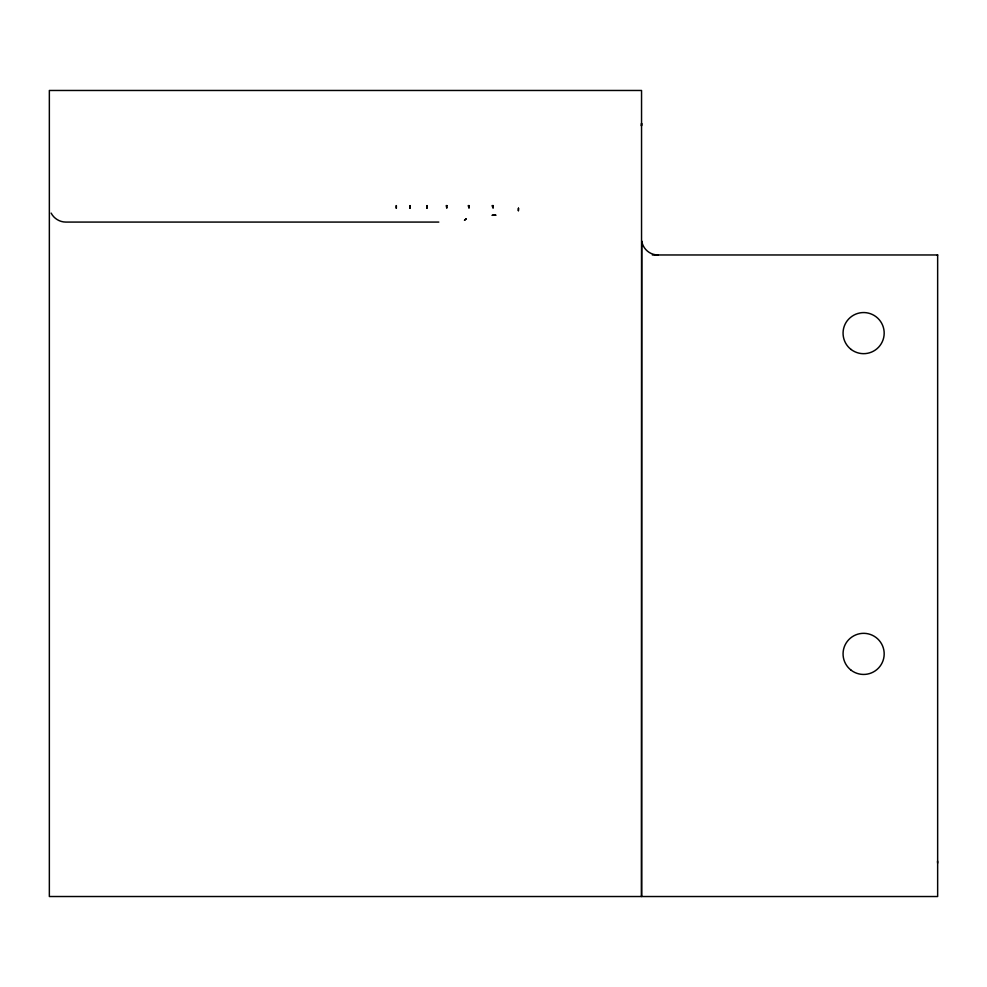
<?xml version="1.0" encoding="UTF-8"?>
<svg xmlns="http://www.w3.org/2000/svg" width="987" height="987" viewBox="0 0 987 987"><rect width="100%" height="100%" fill="white"/><g stroke="black" fill="none" stroke-linecap="round" stroke-linejoin="round"><path stroke-width="1.48" d="M937.551 861.046L937.625 863.107M937.194 255.423L937.65 254.967L652.345 254.967M438.808 222.075L65.796 222.075C59.738 222.087 53.89 218.497 51.139 213.093M937.65 254.967L937.65 896.529L49.35 896.517L49.35 90.471L641.55 90.471L641.55 896.517L641.747 241.099A16.446 16.446 0 0 0 657.996 254.967M396.318 205.617L396.305 208.195L396.318 205.617M493.204 205.617L493.142 208.195L492.057 205.617L493.204 205.617M518.471 208.195L518.385 210.687L518.471 208.195M469.133 205.617L469.047 208.195L468.208 205.617L469.133 205.617M641.55 123.375L641.451 125.941A16.446 16.446 0 0 0 641.55 123.375M446.914 205.617L446.79 208.195L446.21 205.617L446.914 205.617M427.075 205.617L426.939 208.195L427.075 205.617M410.136 205.617L409.963 208.195L410.136 205.617M492.254 215.289L495.745 215.178L492.254 215.289M466.098 218.929L464.544 220.187L466.098 218.929M851.164 670.247A20.567 20.567 0 0 0 884.019 656.491A20.567 20.567 0 0 0 855.692 634.912A20.567 20.567 0 0 0 851.164 670.247M851.164 349.472A20.567 20.567 0 0 0 884.019 335.716A20.567 20.567 0 0 0 855.692 314.137A20.567 20.567 0 0 0 851.164 349.472"/></g></svg>
